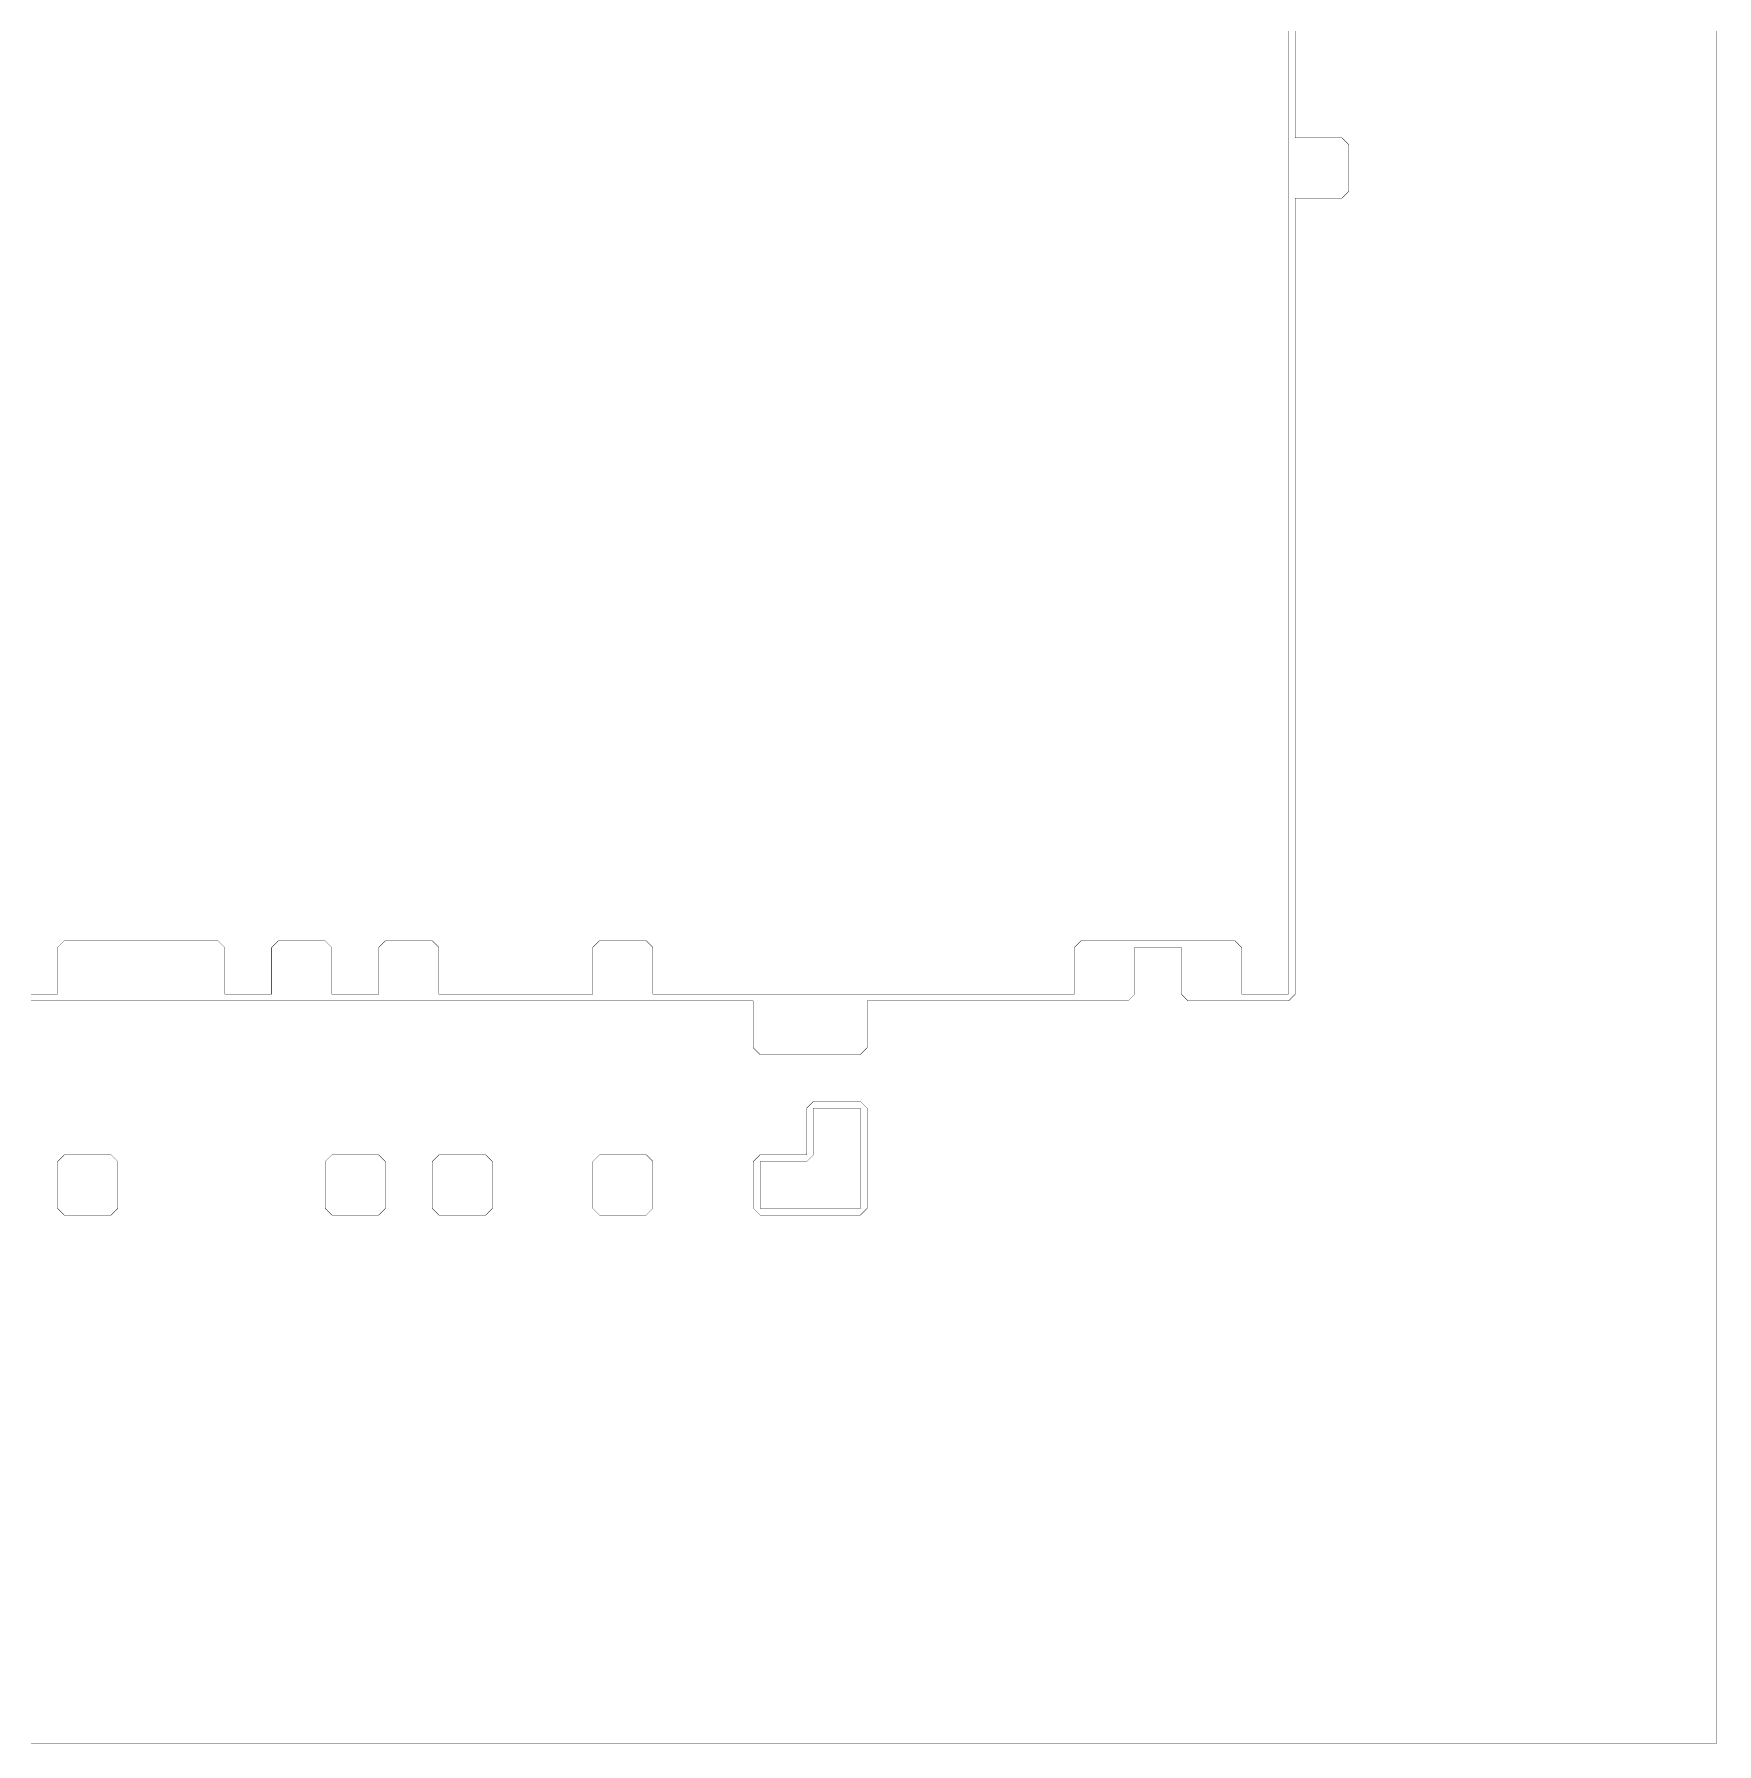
# Model space of a CAD drawing. Header units: metres. Extents: x 0 to 4990, y -4990 to 0.
# Drawn here: x 2534 to 4990, y -4990 to -2495 of the extents above; entities that cross this region are included whole.
import ezdxf

# ---------------------------------------------------------------- set-up
doc = ezdxf.new("R2010")
doc.units = ezdxf.units.M
doc.layers.add('conductor', color=1, linetype='Continuous')
doc.layers.add('substrate', color=5, linetype='Continuous')

msp = doc.modelspace()

# ---------------------------------------------------------------- linework, layer by layer
at = {"layer": 'conductor', "const_width": 0.5}
msp.add_lwpolyline([(2529.296875, -3896.484375), (2539.0625, -3896.484375), (2548.828125, -3896.484375), (2558.59375, -3896.484375), (2568.359375, -3896.484375), (2568.359375, -3886.71875), (2568.359375, -3876.953125), (2568.359375, -3867.1875), (2568.359375, -3857.421875), (2568.359375, -3847.65625), (2568.359375, -3837.890625), (2568.359375, -3828.125), (2578.125, -3818.359375), (2587.890625, -3818.359375), (2597.65625, -3818.359375), (2607.421875, -3818.359375), (2617.1875, -3818.359375), (2626.953125, -3818.359375), (2636.71875, -3818.359375), (2646.484375, -3818.359375), (2656.25, -3818.359375), (2666.015625, -3818.359375), (2675.78125, -3818.359375), (2685.546875, -3818.359375), (2695.3125, -3818.359375), (2705.078125, -3818.359375), (2714.84375, -3818.359375), (2724.609375, -3818.359375), (2734.375, -3818.359375), (2744.140625, -3818.359375), (2753.90625, -3818.359375), (2763.671875, -3818.359375), (2773.4375, -3818.359375), (2783.203125, -3818.359375), (2792.96875, -3818.359375), (2802.734375, -3818.359375), (2812.5, -3828.125), (2812.5, -3837.890625), (2812.5, -3847.65625), (2812.5, -3857.421875), (2812.5, -3867.1875), (2812.5, -3876.953125), (2812.5, -3886.71875), (2812.5, -3896.484375), (2822.265625, -3896.484375), (2832.03125, -3896.484375), (2841.796875, -3896.484375), (2851.5625, -3896.484375), (2861.328125, -3896.484375), (2871.09375, -3896.484375), (2880.859375, -3896.484375), (2880.859375, -3886.71875), (2880.859375, -3876.953125), (2880.859375, -3867.1875), (2880.859375, -3857.421875), (2880.859375, -3847.65625), (2880.859375, -3837.890625), (2880.859375, -3828.125), (2890.625, -3818.359375), (2900.390625, -3818.359375), (2910.15625, -3818.359375), (2919.921875, -3818.359375), (2929.6875, -3818.359375), (2939.453125, -3818.359375), (2949.21875, -3818.359375), (2958.984375, -3818.359375), (2968.75, -3828.125), (2968.75, -3837.890625), (2968.75, -3847.65625), (2968.75, -3857.421875), (2968.75, -3867.1875), (2968.75, -3876.953125), (2968.75, -3886.71875), (2968.75, -3896.484375), (2978.515625, -3896.484375), (2988.28125, -3896.484375), (2998.046875, -3896.484375), (3007.8125, -3896.484375), (3017.578125, -3896.484375), (3027.34375, -3896.484375), (3037.109375, -3896.484375), (3037.109375, -3886.71875), (3037.109375, -3876.953125), (3037.109375, -3867.1875), (3037.109375, -3857.421875), (3037.109375, -3847.65625), (3037.109375, -3837.890625), (3037.109375, -3828.125), (3046.875, -3818.359375), (3056.640625, -3818.359375), (3066.40625, -3818.359375), (3076.171875, -3818.359375), (3085.9375, -3818.359375), (3095.703125, -3818.359375), (3105.46875, -3818.359375), (3115.234375, -3818.359375), (3125, -3828.125), (3125, -3837.890625), (3125, -3847.65625), (3125, -3857.421875), (3125, -3867.1875), (3125, -3876.953125), (3125, -3886.71875), (3125, -3896.484375), (3134.765625, -3896.484375), (3144.53125, -3896.484375), (3154.296875, -3896.484375), (3164.0625, -3896.484375), (3173.828125, -3896.484375), (3183.59375, -3896.484375), (3193.359375, -3896.484375), (3203.125, -3896.484375), (3212.890625, -3896.484375), (3222.65625, -3896.484375), (3232.421875, -3896.484375), (3242.1875, -3896.484375), (3251.953125, -3896.484375), (3261.71875, -3896.484375), (3271.484375, -3896.484375), (3281.25, -3896.484375), (3291.015625, -3896.484375), (3300.78125, -3896.484375), (3310.546875, -3896.484375), (3320.3125, -3896.484375), (3330.078125, -3896.484375), (3339.84375, -3896.484375), (3349.609375, -3896.484375), (3349.609375, -3886.71875), (3349.609375, -3876.953125), (3349.609375, -3867.1875), (3349.609375, -3857.421875), (3349.609375, -3847.65625), (3349.609375, -3837.890625), (3349.609375, -3828.125), (3359.375, -3818.359375), (3369.140625, -3818.359375), (3378.90625, -3818.359375), (3388.671875, -3818.359375), (3398.4375, -3818.359375), (3408.203125, -3818.359375), (3417.96875, -3818.359375), (3427.734375, -3818.359375), (3437.5, -3828.125), (3437.5, -3837.890625), (3437.5, -3847.65625), (3437.5, -3857.421875), (3437.5, -3867.1875), (3437.5, -3876.953125), (3437.5, -3886.71875), (3437.5, -3896.484375), (3447.265625, -3896.484375), (3457.03125, -3896.484375), (3466.796875, -3896.484375), (3476.5625, -3896.484375), (3486.328125, -3896.484375), (3496.09375, -3896.484375), (3505.859375, -3896.484375), (3515.625, -3896.484375), (3525.390625, -3896.484375), (3535.15625, -3896.484375), (3544.921875, -3896.484375), (3554.6875, -3896.484375), (3564.453125, -3896.484375), (3574.21875, -3896.484375), (3583.984375, -3896.484375), (3593.75, -3896.484375), (3603.515625, -3896.484375), (3613.28125, -3896.484375), (3623.046875, -3896.484375), (3632.8125, -3896.484375), (3642.578125, -3896.484375), (3652.34375, -3896.484375), (3662.109375, -3896.484375), (3671.875, -3896.484375), (3681.640625, -3896.484375), (3691.40625, -3896.484375), (3701.171875, -3896.484375), (3710.9375, -3896.484375), (3720.703125, -3896.484375), (3730.46875, -3896.484375), (3740.234375, -3896.484375), (3750, -3896.484375), (3759.765625, -3896.484375), (3769.53125, -3896.484375), (3779.296875, -3896.484375), (3789.0625, -3896.484375), (3798.828125, -3896.484375), (3808.59375, -3896.484375), (3818.359375, -3896.484375), (3828.125, -3896.484375), (3837.890625, -3896.484375), (3847.65625, -3896.484375), (3857.421875, -3896.484375), (3867.1875, -3896.484375), (3876.953125, -3896.484375), (3886.71875, -3896.484375), (3896.484375, -3896.484375), (3906.25, -3896.484375), (3916.015625, -3896.484375), (3925.78125, -3896.484375), (3935.546875, -3896.484375), (3945.3125, -3896.484375), (3955.078125, -3896.484375), (3964.84375, -3896.484375), (3974.609375, -3896.484375), (3984.375, -3896.484375), (3994.140625, -3896.484375), (4003.90625, -3896.484375), (4013.671875, -3896.484375), (4023.4375, -3896.484375), (4033.203125, -3896.484375), (4042.96875, -3896.484375), (4052.734375, -3896.484375), (4052.734375, -3886.71875), (4052.734375, -3876.953125), (4052.734375, -3867.1875), (4052.734375, -3857.421875), (4052.734375, -3847.65625), (4052.734375, -3837.890625), (4052.734375, -3828.125), (4062.5, -3818.359375), (4072.265625, -3818.359375), (4082.03125, -3818.359375), (4091.796875, -3818.359375), (4101.5625, -3818.359375), (4111.328125, -3818.359375), (4121.09375, -3818.359375), (4130.859375, -3818.359375), (4140.625, -3818.359375), (4150.390625, -3818.359375), (4160.15625, -3818.359375), (4169.921875, -3818.359375), (4179.6875, -3818.359375), (4189.453125, -3818.359375), (4199.21875, -3818.359375), (4208.984375, -3818.359375), (4218.75, -3818.359375), (4228.515625, -3818.359375), (4238.28125, -3818.359375), (4248.046875, -3818.359375), (4257.8125, -3818.359375), (4267.578125, -3818.359375), (4277.34375, -3818.359375), (4287.109375, -3818.359375), (4296.875, -3828.125), (4296.875, -3837.890625), (4296.875, -3847.65625), (4296.875, -3857.421875), (4296.875, -3867.1875), (4296.875, -3876.953125), (4296.875, -3886.71875), (4296.875, -3896.484375), (4306.640625, -3896.484375), (4316.40625, -3896.484375), (4326.171875, -3896.484375), (4335.9375, -3896.484375), (4345.703125, -3896.484375), (4355.46875, -3896.484375), (4365.234375, -3896.484375), (4365.234375, -3886.71875), (4365.234375, -3876.953125), (4365.234375, -3867.1875), (4365.234375, -3857.421875), (4365.234375, -3847.65625), (4365.234375, -3837.890625), (4365.234375, -3828.125), (4365.234375, -3818.359375), (4365.234375, -3808.59375), (4365.234375, -3798.828125), (4365.234375, -3789.0625), (4365.234375, -3779.296875), (4365.234375, -3769.53125), (4365.234375, -3759.765625), (4365.234375, -3750), (4365.234375, -3740.234375), (4365.234375, -3730.46875), (4365.234375, -3720.703125), (4365.234375, -3710.9375), (4365.234375, -3701.171875), (4365.234375, -3691.40625), (4365.234375, -3681.640625), (4365.234375, -3671.875), (4365.234375, -3662.109375), (4365.234375, -3652.34375), (4365.234375, -3642.578125), (4365.234375, -3632.8125), (4365.234375, -3623.046875), (4365.234375, -3613.28125), (4365.234375, -3603.515625), (4365.234375, -3593.75), (4365.234375, -3583.984375), (4365.234375, -3574.21875), (4365.234375, -3564.453125), (4365.234375, -3554.6875), (4365.234375, -3544.921875), (4365.234375, -3535.15625), (4365.234375, -3525.390625), (4365.234375, -3515.625), (4365.234375, -3505.859375), (4365.234375, -3496.09375), (4365.234375, -3486.328125), (4365.234375, -3476.5625), (4365.234375, -3466.796875), (4365.234375, -3457.03125), (4365.234375, -3447.265625), (4365.234375, -3437.5), (4365.234375, -3427.734375), (4365.234375, -3417.96875), (4365.234375, -3408.203125), (4365.234375, -3398.4375), (4365.234375, -3388.671875), (4365.234375, -3378.90625), (4365.234375, -3369.140625), (4365.234375, -3359.375), (4365.234375, -3349.609375), (4365.234375, -3339.84375), (4365.234375, -3330.078125), (4365.234375, -3320.3125), (4365.234375, -3310.546875), (4365.234375, -3300.78125), (4365.234375, -3291.015625), (4365.234375, -3281.25), (4365.234375, -3271.484375), (4365.234375, -3261.71875), (4365.234375, -3251.953125), (4365.234375, -3242.1875), (4365.234375, -3232.421875), (4365.234375, -3222.65625), (4365.234375, -3212.890625), (4365.234375, -3203.125), (4365.234375, -3193.359375), (4365.234375, -3183.59375), (4365.234375, -3173.828125), (4365.234375, -3164.0625), (4365.234375, -3154.296875), (4365.234375, -3144.53125), (4365.234375, -3134.765625), (4365.234375, -3125), (4365.234375, -3115.234375), (4365.234375, -3105.46875), (4365.234375, -3095.703125), (4365.234375, -3085.9375), (4365.234375, -3076.171875), (4365.234375, -3066.40625), (4365.234375, -3056.640625), (4365.234375, -3046.875), (4365.234375, -3037.109375), (4365.234375, -3027.34375), (4365.234375, -3017.578125), (4365.234375, -3007.8125), (4365.234375, -2998.046875), (4365.234375, -2988.28125), (4365.234375, -2978.515625), (4365.234375, -2968.75), (4365.234375, -2958.984375), (4365.234375, -2949.21875), (4365.234375, -2939.453125), (4365.234375, -2929.6875), (4365.234375, -2919.921875), (4365.234375, -2910.15625), (4365.234375, -2900.390625), (4365.234375, -2890.625), (4365.234375, -2880.859375), (4365.234375, -2871.09375), (4365.234375, -2861.328125), (4365.234375, -2851.5625), (4365.234375, -2841.796875), (4365.234375, -2832.03125), (4365.234375, -2822.265625), (4365.234375, -2812.5), (4365.234375, -2802.734375), (4365.234375, -2792.96875), (4365.234375, -2783.203125), (4365.234375, -2773.4375), (4365.234375, -2763.671875), (4365.234375, -2753.90625), (4365.234375, -2744.140625), (4365.234375, -2734.375), (4365.234375, -2724.609375), (4365.234375, -2714.84375), (4365.234375, -2705.078125), (4365.234375, -2695.3125), (4365.234375, -2685.546875), (4365.234375, -2675.78125), (4365.234375, -2666.015625), (4365.234375, -2656.25), (4365.234375, -2646.484375), (4365.234375, -2636.71875), (4365.234375, -2626.953125), (4365.234375, -2617.1875), (4365.234375, -2607.421875), (4365.234375, -2597.65625), (4365.234375, -2587.890625), (4365.234375, -2578.125), (4365.234375, -2568.359375), (4365.234375, -2558.59375), (4365.234375, -2548.828125), (4365.234375, -2539.0625), (4365.234375, -2529.296875), (4365.234375, -2519.53125), (4365.234375, -2509.765625), (4365.234375, -2500), (4365.234375, -2490.234375)], dxfattribs=at)
msp.add_lwpolyline([(3671.875, -4062.5), (3671.875, -4072.265625), (3671.875, -4082.03125), (3671.875, -4091.796875), (3671.875, -4101.5625), (3671.875, -4111.328125), (3671.875, -4121.09375), (3671.875, -4130.859375), (3662.109375, -4140.625), (3652.34375, -4140.625), (3642.578125, -4140.625), (3632.8125, -4140.625), (3623.046875, -4140.625), (3613.28125, -4140.625), (3603.515625, -4140.625), (3593.75, -4140.625), (3593.75, -4150.390625), (3593.75, -4160.15625), (3593.75, -4169.921875), (3593.75, -4179.6875), (3593.75, -4189.453125), (3593.75, -4199.21875), (3593.75, -4208.984375), (3603.515625, -4208.984375), (3613.28125, -4208.984375), (3623.046875, -4208.984375), (3632.8125, -4208.984375), (3642.578125, -4208.984375), (3652.34375, -4208.984375), (3662.109375, -4208.984375), (3671.875, -4208.984375), (3681.640625, -4208.984375), (3691.40625, -4208.984375), (3701.171875, -4208.984375), (3710.9375, -4208.984375), (3720.703125, -4208.984375), (3730.46875, -4208.984375), (3740.234375, -4208.984375), (3740.234375, -4199.21875), (3740.234375, -4189.453125), (3740.234375, -4179.6875), (3740.234375, -4169.921875), (3740.234375, -4160.15625), (3740.234375, -4150.390625), (3740.234375, -4140.625), (3740.234375, -4130.859375), (3740.234375, -4121.09375), (3740.234375, -4111.328125), (3740.234375, -4101.5625), (3740.234375, -4091.796875), (3740.234375, -4082.03125), (3740.234375, -4072.265625), (3740.234375, -4062.5), (3730.46875, -4062.5), (3720.703125, -4062.5), (3710.9375, -4062.5), (3701.171875, -4062.5), (3691.40625, -4062.5), (3681.640625, -4062.5)], close=True, dxfattribs=at)
at = {"layer": 'substrate', "const_width": 0.5}
for points in [[(2529.296875, -4990.234375), (2539.0625, -4990.234375), (2548.828125, -4990.234375), (2558.59375, -4990.234375), (2568.359375, -4990.234375), (2578.125, -4990.234375), (2587.890625, -4990.234375), (2597.65625, -4990.234375), (2607.421875, -4990.234375), (2617.1875, -4990.234375), (2626.953125, -4990.234375), (2636.71875, -4990.234375), (2646.484375, -4990.234375), (2656.25, -4990.234375), (2666.015625, -4990.234375), (2675.78125, -4990.234375), (2685.546875, -4990.234375), (2695.3125, -4990.234375), (2705.078125, -4990.234375), (2714.84375, -4990.234375), (2724.609375, -4990.234375), (2734.375, -4990.234375), (2744.140625, -4990.234375), (2753.90625, -4990.234375), (2763.671875, -4990.234375), (2773.4375, -4990.234375), (2783.203125, -4990.234375), (2792.96875, -4990.234375), (2802.734375, -4990.234375), (2812.5, -4990.234375), (2822.265625, -4990.234375), (2832.03125, -4990.234375), (2841.796875, -4990.234375), (2851.5625, -4990.234375), (2861.328125, -4990.234375), (2871.09375, -4990.234375), (2880.859375, -4990.234375), (2890.625, -4990.234375), (2900.390625, -4990.234375), (2910.15625, -4990.234375), (2919.921875, -4990.234375), (2929.6875, -4990.234375), (2939.453125, -4990.234375), (2949.21875, -4990.234375), (2958.984375, -4990.234375), (2968.75, -4990.234375), (2978.515625, -4990.234375), (2988.28125, -4990.234375), (2998.046875, -4990.234375), (3007.8125, -4990.234375), (3017.578125, -4990.234375), (3027.34375, -4990.234375), (3037.109375, -4990.234375), (3046.875, -4990.234375), (3056.640625, -4990.234375), (3066.40625, -4990.234375), (3076.171875, -4990.234375), (3085.9375, -4990.234375), (3095.703125, -4990.234375), (3105.46875, -4990.234375), (3115.234375, -4990.234375), (3125, -4990.234375), (3134.765625, -4990.234375), (3144.53125, -4990.234375), (3154.296875, -4990.234375), (3164.0625, -4990.234375), (3173.828125, -4990.234375), (3183.59375, -4990.234375), (3193.359375, -4990.234375), (3203.125, -4990.234375), (3212.890625, -4990.234375), (3222.65625, -4990.234375), (3232.421875, -4990.234375), (3242.1875, -4990.234375), (3251.953125, -4990.234375), (3261.71875, -4990.234375), (3271.484375, -4990.234375), (3281.25, -4990.234375), (3291.015625, -4990.234375), (3300.78125, -4990.234375), (3310.546875, -4990.234375), (3320.3125, -4990.234375), (3330.078125, -4990.234375), (3339.84375, -4990.234375), (3349.609375, -4990.234375), (3359.375, -4990.234375), (3369.140625, -4990.234375), (3378.90625, -4990.234375), (3388.671875, -4990.234375), (3398.4375, -4990.234375), (3408.203125, -4990.234375), (3417.96875, -4990.234375), (3427.734375, -4990.234375), (3437.5, -4990.234375), (3447.265625, -4990.234375), (3457.03125, -4990.234375), (3466.796875, -4990.234375), (3476.5625, -4990.234375), (3486.328125, -4990.234375), (3496.09375, -4990.234375), (3505.859375, -4990.234375), (3515.625, -4990.234375), (3525.390625, -4990.234375), (3535.15625, -4990.234375), (3544.921875, -4990.234375), (3554.6875, -4990.234375), (3564.453125, -4990.234375), (3574.21875, -4990.234375), (3583.984375, -4990.234375), (3593.75, -4990.234375), (3603.515625, -4990.234375), (3613.28125, -4990.234375), (3623.046875, -4990.234375), (3632.8125, -4990.234375), (3642.578125, -4990.234375), (3652.34375, -4990.234375), (3662.109375, -4990.234375), (3671.875, -4990.234375), (3681.640625, -4990.234375), (3691.40625, -4990.234375), (3701.171875, -4990.234375), (3710.9375, -4990.234375), (3720.703125, -4990.234375), (3730.46875, -4990.234375), (3740.234375, -4990.234375), (3750, -4990.234375), (3759.765625, -4990.234375), (3769.53125, -4990.234375), (3779.296875, -4990.234375), (3789.0625, -4990.234375), (3798.828125, -4990.234375), (3808.59375, -4990.234375), (3818.359375, -4990.234375), (3828.125, -4990.234375), (3837.890625, -4990.234375), (3847.65625, -4990.234375), (3857.421875, -4990.234375), (3867.1875, -4990.234375), (3876.953125, -4990.234375), (3886.71875, -4990.234375), (3896.484375, -4990.234375), (3906.25, -4990.234375), (3916.015625, -4990.234375), (3925.78125, -4990.234375), (3935.546875, -4990.234375), (3945.3125, -4990.234375), (3955.078125, -4990.234375), (3964.84375, -4990.234375), (3974.609375, -4990.234375), (3984.375, -4990.234375), (3994.140625, -4990.234375), (4003.90625, -4990.234375), (4013.671875, -4990.234375), (4023.4375, -4990.234375), (4033.203125, -4990.234375), (4042.96875, -4990.234375), (4052.734375, -4990.234375), (4062.5, -4990.234375), (4072.265625, -4990.234375), (4082.03125, -4990.234375), (4091.796875, -4990.234375), (4101.5625, -4990.234375), (4111.328125, -4990.234375), (4121.09375, -4990.234375), (4130.859375, -4990.234375), (4140.625, -4990.234375), (4150.390625, -4990.234375), (4160.15625, -4990.234375), (4169.921875, -4990.234375), (4179.6875, -4990.234375), (4189.453125, -4990.234375), (4199.21875, -4990.234375), (4208.984375, -4990.234375), (4218.75, -4990.234375), (4228.515625, -4990.234375), (4238.28125, -4990.234375), (4248.046875, -4990.234375), (4257.8125, -4990.234375), (4267.578125, -4990.234375), (4277.34375, -4990.234375), (4287.109375, -4990.234375), (4296.875, -4990.234375), (4306.640625, -4990.234375), (4316.40625, -4990.234375), (4326.171875, -4990.234375), (4335.9375, -4990.234375), (4345.703125, -4990.234375), (4355.46875, -4990.234375), (4365.234375, -4990.234375), (4375, -4990.234375), (4384.765625, -4990.234375), (4394.53125, -4990.234375), (4404.296875, -4990.234375), (4414.0625, -4990.234375), (4423.828125, -4990.234375), (4433.59375, -4990.234375), (4443.359375, -4990.234375), (4453.125, -4990.234375), (4462.890625, -4990.234375), (4472.65625, -4990.234375), (4482.421875, -4990.234375), (4492.1875, -4990.234375), (4501.953125, -4990.234375), (4511.71875, -4990.234375), (4521.484375, -4990.234375), (4531.25, -4990.234375), (4541.015625, -4990.234375), (4550.78125, -4990.234375), (4560.546875, -4990.234375), (4570.3125, -4990.234375), (4580.078125, -4990.234375), (4589.84375, -4990.234375), (4599.609375, -4990.234375), (4609.375, -4990.234375), (4619.140625, -4990.234375), (4628.90625, -4990.234375), (4638.671875, -4990.234375), (4648.4375, -4990.234375), (4658.203125, -4990.234375), (4667.96875, -4990.234375), (4677.734375, -4990.234375), (4687.5, -4990.234375), (4697.265625, -4990.234375), (4707.03125, -4990.234375), (4716.796875, -4990.234375), (4726.5625, -4990.234375), (4736.328125, -4990.234375), (4746.09375, -4990.234375), (4755.859375, -4990.234375), (4765.625, -4990.234375), (4775.390625, -4990.234375), (4785.15625, -4990.234375), (4794.921875, -4990.234375), (4804.6875, -4990.234375), (4814.453125, -4990.234375), (4824.21875, -4990.234375), (4833.984375, -4990.234375), (4843.75, -4990.234375), (4853.515625, -4990.234375), (4863.28125, -4990.234375), (4873.046875, -4990.234375), (4882.8125, -4990.234375), (4892.578125, -4990.234375), (4902.34375, -4990.234375), (4912.109375, -4990.234375), (4921.875, -4990.234375), (4931.640625, -4990.234375), (4941.40625, -4990.234375), (4951.171875, -4990.234375), (4960.9375, -4990.234375), (4970.703125, -4990.234375), (4980.46875, -4990.234375), (4990.234375, -4990.234375), (4990.234375, -4980.46875), (4990.234375, -4970.703125), (4990.234375, -4960.9375), (4990.234375, -4951.171875), (4990.234375, -4941.40625), (4990.234375, -4931.640625), (4990.234375, -4921.875), (4990.234375, -4912.109375), (4990.234375, -4902.34375), (4990.234375, -4892.578125), (4990.234375, -4882.8125), (4990.234375, -4873.046875), (4990.234375, -4863.28125), (4990.234375, -4853.515625), (4990.234375, -4843.75), (4990.234375, -4833.984375), (4990.234375, -4824.21875), (4990.234375, -4814.453125), (4990.234375, -4804.6875), (4990.234375, -4794.921875), (4990.234375, -4785.15625), (4990.234375, -4775.390625), (4990.234375, -4765.625), (4990.234375, -4755.859375), (4990.234375, -4746.09375), (4990.234375, -4736.328125), (4990.234375, -4726.5625), (4990.234375, -4716.796875), (4990.234375, -4707.03125), (4990.234375, -4697.265625), (4990.234375, -4687.5), (4990.234375, -4677.734375), (4990.234375, -4667.96875), (4990.234375, -4658.203125), (4990.234375, -4648.4375), (4990.234375, -4638.671875), (4990.234375, -4628.90625), (4990.234375, -4619.140625), (4990.234375, -4609.375), (4990.234375, -4599.609375), (4990.234375, -4589.84375), (4990.234375, -4580.078125), (4990.234375, -4570.3125), (4990.234375, -4560.546875), (4990.234375, -4550.78125), (4990.234375, -4541.015625), (4990.234375, -4531.25), (4990.234375, -4521.484375), (4990.234375, -4511.71875), (4990.234375, -4501.953125), (4990.234375, -4492.1875), (4990.234375, -4482.421875), (4990.234375, -4472.65625), (4990.234375, -4462.890625), (4990.234375, -4453.125), (4990.234375, -4443.359375), (4990.234375, -4433.59375), (4990.234375, -4423.828125), (4990.234375, -4414.0625), (4990.234375, -4404.296875), (4990.234375, -4394.53125), (4990.234375, -4384.765625), (4990.234375, -4375), (4990.234375, -4365.234375), (4990.234375, -4355.46875), (4990.234375, -4345.703125), (4990.234375, -4335.9375), (4990.234375, -4326.171875), (4990.234375, -4316.40625), (4990.234375, -4306.640625), (4990.234375, -4296.875), (4990.234375, -4287.109375), (4990.234375, -4277.34375), (4990.234375, -4267.578125), (4990.234375, -4257.8125), (4990.234375, -4248.046875), (4990.234375, -4238.28125), (4990.234375, -4228.515625), (4990.234375, -4218.75), (4990.234375, -4208.984375), (4990.234375, -4199.21875), (4990.234375, -4189.453125), (4990.234375, -4179.6875), (4990.234375, -4169.921875), (4990.234375, -4160.15625), (4990.234375, -4150.390625), (4990.234375, -4140.625), (4990.234375, -4130.859375), (4990.234375, -4121.09375), (4990.234375, -4111.328125), (4990.234375, -4101.5625), (4990.234375, -4091.796875), (4990.234375, -4082.03125), (4990.234375, -4072.265625), (4990.234375, -4062.5), (4990.234375, -4052.734375), (4990.234375, -4042.96875), (4990.234375, -4033.203125), (4990.234375, -4023.4375), (4990.234375, -4013.671875), (4990.234375, -4003.90625), (4990.234375, -3994.140625), (4990.234375, -3984.375), (4990.234375, -3974.609375), (4990.234375, -3964.84375), (4990.234375, -3955.078125), (4990.234375, -3945.3125), (4990.234375, -3935.546875), (4990.234375, -3925.78125), (4990.234375, -3916.015625), (4990.234375, -3906.25), (4990.234375, -3896.484375), (4990.234375, -3886.71875), (4990.234375, -3876.953125), (4990.234375, -3867.1875), (4990.234375, -3857.421875), (4990.234375, -3847.65625), (4990.234375, -3837.890625), (4990.234375, -3828.125), (4990.234375, -3818.359375), (4990.234375, -3808.59375), (4990.234375, -3798.828125), (4990.234375, -3789.0625), (4990.234375, -3779.296875), (4990.234375, -3769.53125), (4990.234375, -3759.765625), (4990.234375, -3750), (4990.234375, -3740.234375), (4990.234375, -3730.46875), (4990.234375, -3720.703125), (4990.234375, -3710.9375), (4990.234375, -3701.171875), (4990.234375, -3691.40625), (4990.234375, -3681.640625), (4990.234375, -3671.875), (4990.234375, -3662.109375), (4990.234375, -3652.34375), (4990.234375, -3642.578125), (4990.234375, -3632.8125), (4990.234375, -3623.046875), (4990.234375, -3613.28125), (4990.234375, -3603.515625), (4990.234375, -3593.75), (4990.234375, -3583.984375), (4990.234375, -3574.21875), (4990.234375, -3564.453125), (4990.234375, -3554.6875), (4990.234375, -3544.921875), (4990.234375, -3535.15625), (4990.234375, -3525.390625), (4990.234375, -3515.625), (4990.234375, -3505.859375), (4990.234375, -3496.09375), (4990.234375, -3486.328125), (4990.234375, -3476.5625), (4990.234375, -3466.796875), (4990.234375, -3457.03125), (4990.234375, -3447.265625), (4990.234375, -3437.5), (4990.234375, -3427.734375), (4990.234375, -3417.96875), (4990.234375, -3408.203125), (4990.234375, -3398.4375), (4990.234375, -3388.671875), (4990.234375, -3378.90625), (4990.234375, -3369.140625), (4990.234375, -3359.375), (4990.234375, -3349.609375), (4990.234375, -3339.84375), (4990.234375, -3330.078125), (4990.234375, -3320.3125), (4990.234375, -3310.546875), (4990.234375, -3300.78125), (4990.234375, -3291.015625), (4990.234375, -3281.25), (4990.234375, -3271.484375), (4990.234375, -3261.71875), (4990.234375, -3251.953125), (4990.234375, -3242.1875), (4990.234375, -3232.421875), (4990.234375, -3222.65625), (4990.234375, -3212.890625), (4990.234375, -3203.125), (4990.234375, -3193.359375), (4990.234375, -3183.59375), (4990.234375, -3173.828125), (4990.234375, -3164.0625), (4990.234375, -3154.296875), (4990.234375, -3144.53125), (4990.234375, -3134.765625), (4990.234375, -3125), (4990.234375, -3115.234375), (4990.234375, -3105.46875), (4990.234375, -3095.703125), (4990.234375, -3085.9375), (4990.234375, -3076.171875), (4990.234375, -3066.40625), (4990.234375, -3056.640625), (4990.234375, -3046.875), (4990.234375, -3037.109375), (4990.234375, -3027.34375), (4990.234375, -3017.578125), (4990.234375, -3007.8125), (4990.234375, -2998.046875), (4990.234375, -2988.28125), (4990.234375, -2978.515625), (4990.234375, -2968.75), (4990.234375, -2958.984375), (4990.234375, -2949.21875), (4990.234375, -2939.453125), (4990.234375, -2929.6875), (4990.234375, -2919.921875), (4990.234375, -2910.15625), (4990.234375, -2900.390625), (4990.234375, -2890.625), (4990.234375, -2880.859375), (4990.234375, -2871.09375), (4990.234375, -2861.328125), (4990.234375, -2851.5625), (4990.234375, -2841.796875), (4990.234375, -2832.03125), (4990.234375, -2822.265625), (4990.234375, -2812.5), (4990.234375, -2802.734375), (4990.234375, -2792.96875), (4990.234375, -2783.203125), (4990.234375, -2773.4375), (4990.234375, -2763.671875), (4990.234375, -2753.90625), (4990.234375, -2744.140625), (4990.234375, -2734.375), (4990.234375, -2724.609375), (4990.234375, -2714.84375), (4990.234375, -2705.078125), (4990.234375, -2695.3125), (4990.234375, -2685.546875), (4990.234375, -2675.78125), (4990.234375, -2666.015625), (4990.234375, -2656.25), (4990.234375, -2646.484375), (4990.234375, -2636.71875), (4990.234375, -2626.953125), (4990.234375, -2617.1875), (4990.234375, -2607.421875), (4990.234375, -2597.65625), (4990.234375, -2587.890625), (4990.234375, -2578.125), (4990.234375, -2568.359375), (4990.234375, -2558.59375), (4990.234375, -2548.828125), (4990.234375, -2539.0625), (4990.234375, -2529.296875), (4990.234375, -2519.53125), (4990.234375, -2509.765625), (4990.234375, -2500), (4990.234375, -2490.234375)], [(4375, -2490.234375), (4375, -2500), (4375, -2509.765625), (4375, -2519.53125), (4375, -2529.296875), (4375, -2539.0625), (4375, -2548.828125), (4375, -2558.59375), (4375, -2568.359375), (4375, -2578.125), (4375, -2587.890625), (4375, -2597.65625), (4375, -2607.421875), (4375, -2617.1875), (4375, -2626.953125), (4375, -2636.71875), (4375, -2646.484375), (4384.765625, -2646.484375), (4394.53125, -2646.484375), (4404.296875, -2646.484375), (4414.0625, -2646.484375), (4423.828125, -2646.484375), (4433.59375, -2646.484375), (4443.359375, -2646.484375), (4453.125, -2656.25), (4453.125, -2666.015625), (4453.125, -2675.78125), (4453.125, -2685.546875), (4453.125, -2695.3125), (4453.125, -2705.078125), (4453.125, -2714.84375), (4453.125, -2724.609375), (4443.359375, -2734.375), (4433.59375, -2734.375), (4423.828125, -2734.375), (4414.0625, -2734.375), (4404.296875, -2734.375), (4394.53125, -2734.375), (4384.765625, -2734.375), (4375, -2734.375), (4375, -2744.140625), (4375, -2753.90625), (4375, -2763.671875), (4375, -2773.4375), (4375, -2783.203125), (4375, -2792.96875), (4375, -2802.734375), (4375, -2812.5), (4375, -2822.265625), (4375, -2832.03125), (4375, -2841.796875), (4375, -2851.5625), (4375, -2861.328125), (4375, -2871.09375), (4375, -2880.859375), (4375, -2890.625), (4375, -2900.390625), (4375, -2910.15625), (4375, -2919.921875), (4375, -2929.6875), (4375, -2939.453125), (4375, -2949.21875), (4375, -2958.984375), (4375, -2968.75), (4375, -2978.515625), (4375, -2988.28125), (4375, -2998.046875), (4375, -3007.8125), (4375, -3017.578125), (4375, -3027.34375), (4375, -3037.109375), (4375, -3046.875), (4375, -3056.640625), (4375, -3066.40625), (4375, -3076.171875), (4375, -3085.9375), (4375, -3095.703125), (4375, -3105.46875), (4375, -3115.234375), (4375, -3125), (4375, -3134.765625), (4375, -3144.53125), (4375, -3154.296875), (4375, -3164.0625), (4375, -3173.828125), (4375, -3183.59375), (4375, -3193.359375), (4375, -3203.125), (4375, -3212.890625), (4375, -3222.65625), (4375, -3232.421875), (4375, -3242.1875), (4375, -3251.953125), (4375, -3261.71875), (4375, -3271.484375), (4375, -3281.25), (4375, -3291.015625), (4375, -3300.78125), (4375, -3310.546875), (4375, -3320.3125), (4375, -3330.078125), (4375, -3339.84375), (4375, -3349.609375), (4375, -3359.375), (4375, -3369.140625), (4375, -3378.90625), (4375, -3388.671875), (4375, -3398.4375), (4375, -3408.203125), (4375, -3417.96875), (4375, -3427.734375), (4375, -3437.5), (4375, -3447.265625), (4375, -3457.03125), (4375, -3466.796875), (4375, -3476.5625), (4375, -3486.328125), (4375, -3496.09375), (4375, -3505.859375), (4375, -3515.625), (4375, -3525.390625), (4375, -3535.15625), (4375, -3544.921875), (4375, -3554.6875), (4375, -3564.453125), (4375, -3574.21875), (4375, -3583.984375), (4375, -3593.75), (4375, -3603.515625), (4375, -3613.28125), (4375, -3623.046875), (4375, -3632.8125), (4375, -3642.578125), (4375, -3652.34375), (4375, -3662.109375), (4375, -3671.875), (4375, -3681.640625), (4375, -3691.40625), (4375, -3701.171875), (4375, -3710.9375), (4375, -3720.703125), (4375, -3730.46875), (4375, -3740.234375), (4375, -3750), (4375, -3759.765625), (4375, -3769.53125), (4375, -3779.296875), (4375, -3789.0625), (4375, -3798.828125), (4375, -3808.59375), (4375, -3818.359375), (4375, -3828.125), (4375, -3837.890625), (4375, -3847.65625), (4375, -3857.421875), (4375, -3867.1875), (4375, -3876.953125), (4375, -3886.71875), (4375, -3896.484375), (4365.234375, -3906.25), (4355.46875, -3906.25), (4345.703125, -3906.25), (4335.9375, -3906.25), (4326.171875, -3906.25), (4316.40625, -3906.25), (4306.640625, -3906.25), (4296.875, -3906.25), (4287.109375, -3906.25), (4277.34375, -3906.25), (4267.578125, -3906.25), (4257.8125, -3906.25), (4248.046875, -3906.25), (4238.28125, -3906.25), (4228.515625, -3906.25), (4218.75, -3906.25), (4208.984375, -3896.484375), (4208.984375, -3886.71875), (4208.984375, -3876.953125), (4208.984375, -3867.1875), (4208.984375, -3857.421875), (4208.984375, -3847.65625), (4208.984375, -3837.890625), (4208.984375, -3828.125), (4199.21875, -3828.125), (4189.453125, -3828.125), (4179.6875, -3828.125), (4169.921875, -3828.125), (4160.15625, -3828.125), (4150.390625, -3828.125), (4140.625, -3828.125), (4140.625, -3837.890625), (4140.625, -3847.65625), (4140.625, -3857.421875), (4140.625, -3867.1875), (4140.625, -3876.953125), (4140.625, -3886.71875), (4140.625, -3896.484375), (4130.859375, -3906.25), (4121.09375, -3906.25), (4111.328125, -3906.25), (4101.5625, -3906.25), (4091.796875, -3906.25), (4082.03125, -3906.25), (4072.265625, -3906.25), (4062.5, -3906.25), (4052.734375, -3906.25), (4042.96875, -3906.25), (4033.203125, -3906.25), (4023.4375, -3906.25), (4013.671875, -3906.25), (4003.90625, -3906.25), (3994.140625, -3906.25), (3984.375, -3906.25), (3974.609375, -3906.25), (3964.84375, -3906.25), (3955.078125, -3906.25), (3945.3125, -3906.25), (3935.546875, -3906.25), (3925.78125, -3906.25), (3916.015625, -3906.25), (3906.25, -3906.25), (3896.484375, -3906.25), (3886.71875, -3906.25), (3876.953125, -3906.25), (3867.1875, -3906.25), (3857.421875, -3906.25), (3847.65625, -3906.25), (3837.890625, -3906.25), (3828.125, -3906.25), (3818.359375, -3906.25), (3808.59375, -3906.25), (3798.828125, -3906.25), (3789.0625, -3906.25), (3779.296875, -3906.25), (3769.53125, -3906.25), (3759.765625, -3906.25), (3750, -3906.25), (3750, -3916.015625), (3750, -3925.78125), (3750, -3935.546875), (3750, -3945.3125), (3750, -3955.078125), (3750, -3964.84375), (3750, -3974.609375), (3740.234375, -3984.375), (3730.46875, -3984.375), (3720.703125, -3984.375), (3710.9375, -3984.375), (3701.171875, -3984.375), (3691.40625, -3984.375), (3681.640625, -3984.375), (3671.875, -3984.375), (3662.109375, -3984.375), (3652.34375, -3984.375), (3642.578125, -3984.375), (3632.8125, -3984.375), (3623.046875, -3984.375), (3613.28125, -3984.375), (3603.515625, -3984.375), (3593.75, -3984.375), (3583.984375, -3974.609375), (3583.984375, -3964.84375), (3583.984375, -3955.078125), (3583.984375, -3945.3125), (3583.984375, -3935.546875), (3583.984375, -3925.78125), (3583.984375, -3916.015625), (3583.984375, -3906.25), (3574.21875, -3906.25), (3564.453125, -3906.25), (3554.6875, -3906.25), (3544.921875, -3906.25), (3535.15625, -3906.25), (3525.390625, -3906.25), (3515.625, -3906.25), (3505.859375, -3906.25), (3496.09375, -3906.25), (3486.328125, -3906.25), (3476.5625, -3906.25), (3466.796875, -3906.25), (3457.03125, -3906.25), (3447.265625, -3906.25), (3437.5, -3906.25), (3427.734375, -3906.25), (3417.96875, -3906.25), (3408.203125, -3906.25), (3398.4375, -3906.25), (3388.671875, -3906.25), (3378.90625, -3906.25), (3369.140625, -3906.25), (3359.375, -3906.25), (3349.609375, -3906.25), (3339.84375, -3906.25), (3330.078125, -3906.25), (3320.3125, -3906.25), (3310.546875, -3906.25), (3300.78125, -3906.25), (3291.015625, -3906.25), (3281.25, -3906.25), (3271.484375, -3906.25), (3261.71875, -3906.25), (3251.953125, -3906.25), (3242.1875, -3906.25), (3232.421875, -3906.25), (3222.65625, -3906.25), (3212.890625, -3906.25), (3203.125, -3906.25), (3193.359375, -3906.25), (3183.59375, -3906.25), (3173.828125, -3906.25), (3164.0625, -3906.25), (3154.296875, -3906.25), (3144.53125, -3906.25), (3134.765625, -3906.25), (3125, -3906.25), (3115.234375, -3906.25), (3105.46875, -3906.25), (3095.703125, -3906.25), (3085.9375, -3906.25), (3076.171875, -3906.25), (3066.40625, -3906.25), (3056.640625, -3906.25), (3046.875, -3906.25), (3037.109375, -3906.25), (3027.34375, -3906.25), (3017.578125, -3906.25), (3007.8125, -3906.25), (2998.046875, -3906.25), (2988.28125, -3906.25), (2978.515625, -3906.25), (2968.75, -3906.25), (2958.984375, -3906.25), (2949.21875, -3906.25), (2939.453125, -3906.25), (2929.6875, -3906.25), (2919.921875, -3906.25), (2910.15625, -3906.25), (2900.390625, -3906.25), (2890.625, -3906.25), (2880.859375, -3906.25), (2871.09375, -3906.25), (2861.328125, -3906.25), (2851.5625, -3906.25), (2841.796875, -3906.25), (2832.03125, -3906.25), (2822.265625, -3906.25), (2812.5, -3906.25), (2802.734375, -3906.25), (2792.96875, -3906.25), (2783.203125, -3906.25), (2773.4375, -3906.25), (2763.671875, -3906.25), (2753.90625, -3906.25), (2744.140625, -3906.25), (2734.375, -3906.25), (2724.609375, -3906.25), (2714.84375, -3906.25), (2705.078125, -3906.25), (2695.3125, -3906.25), (2685.546875, -3906.25), (2675.78125, -3906.25), (2666.015625, -3906.25), (2656.25, -3906.25), (2646.484375, -3906.25), (2636.71875, -3906.25), (2626.953125, -3906.25), (2617.1875, -3906.25), (2607.421875, -3906.25), (2597.65625, -3906.25), (2587.890625, -3906.25), (2578.125, -3906.25), (2568.359375, -3906.25), (2558.59375, -3906.25), (2548.828125, -3906.25), (2539.0625, -3906.25), (2529.296875, -3906.25)]]:
    msp.add_lwpolyline(points, dxfattribs=at)
for points in [[(3662.109375, -4062.5), (3671.875, -4052.734375), (3681.640625, -4052.734375), (3691.40625, -4052.734375), (3701.171875, -4052.734375), (3710.9375, -4052.734375), (3720.703125, -4052.734375), (3730.46875, -4052.734375), (3740.234375, -4052.734375), (3750, -4062.5), (3750, -4072.265625), (3750, -4082.03125), (3750, -4091.796875), (3750, -4101.5625), (3750, -4111.328125), (3750, -4121.09375), (3750, -4130.859375), (3750, -4140.625), (3750, -4150.390625), (3750, -4160.15625), (3750, -4169.921875), (3750, -4179.6875), (3750, -4189.453125), (3750, -4199.21875), (3750, -4208.984375), (3740.234375, -4218.75), (3730.46875, -4218.75), (3720.703125, -4218.75), (3710.9375, -4218.75), (3701.171875, -4218.75), (3691.40625, -4218.75), (3681.640625, -4218.75), (3671.875, -4218.75), (3662.109375, -4218.75), (3652.34375, -4218.75), (3642.578125, -4218.75), (3632.8125, -4218.75), (3623.046875, -4218.75), (3613.28125, -4218.75), (3603.515625, -4218.75), (3593.75, -4218.75), (3583.984375, -4208.984375), (3583.984375, -4199.21875), (3583.984375, -4189.453125), (3583.984375, -4179.6875), (3583.984375, -4169.921875), (3583.984375, -4160.15625), (3583.984375, -4150.390625), (3583.984375, -4140.625), (3593.75, -4130.859375), (3603.515625, -4130.859375), (3613.28125, -4130.859375), (3623.046875, -4130.859375), (3632.8125, -4130.859375), (3642.578125, -4130.859375), (3652.34375, -4130.859375), (3662.109375, -4130.859375), (3662.109375, -4121.09375), (3662.109375, -4111.328125), (3662.109375, -4101.5625), (3662.109375, -4091.796875), (3662.109375, -4082.03125), (3662.109375, -4072.265625)], [(2568.359375, -4140.625), (2578.125, -4130.859375), (2587.890625, -4130.859375), (2597.65625, -4130.859375), (2607.421875, -4130.859375), (2617.1875, -4130.859375), (2626.953125, -4130.859375), (2636.71875, -4130.859375), (2646.484375, -4130.859375), (2656.25, -4140.625), (2656.25, -4150.390625), (2656.25, -4160.15625), (2656.25, -4169.921875), (2656.25, -4179.6875), (2656.25, -4189.453125), (2656.25, -4199.21875), (2656.25, -4208.984375), (2646.484375, -4218.75), (2636.71875, -4218.75), (2626.953125, -4218.75), (2617.1875, -4218.75), (2607.421875, -4218.75), (2597.65625, -4218.75), (2587.890625, -4218.75), (2578.125, -4218.75), (2568.359375, -4208.984375), (2568.359375, -4199.21875), (2568.359375, -4189.453125), (2568.359375, -4179.6875), (2568.359375, -4169.921875), (2568.359375, -4160.15625), (2568.359375, -4150.390625)], [(2958.984375, -4140.625), (2968.75, -4130.859375), (2978.515625, -4130.859375), (2988.28125, -4130.859375), (2998.046875, -4130.859375), (3007.8125, -4130.859375), (3017.578125, -4130.859375), (3027.34375, -4130.859375), (3037.109375, -4130.859375), (3046.875, -4140.625), (3046.875, -4150.390625), (3046.875, -4160.15625), (3046.875, -4169.921875), (3046.875, -4179.6875), (3046.875, -4189.453125), (3046.875, -4199.21875), (3046.875, -4208.984375), (3037.109375, -4218.75), (3027.34375, -4218.75), (3017.578125, -4218.75), (3007.8125, -4218.75), (2998.046875, -4218.75), (2988.28125, -4218.75), (2978.515625, -4218.75), (2968.75, -4218.75), (2958.984375, -4208.984375), (2958.984375, -4199.21875), (2958.984375, -4189.453125), (2958.984375, -4179.6875), (2958.984375, -4169.921875), (2958.984375, -4160.15625), (2958.984375, -4150.390625)], [(3115.234375, -4140.625), (3125, -4130.859375), (3134.765625, -4130.859375), (3144.53125, -4130.859375), (3154.296875, -4130.859375), (3164.0625, -4130.859375), (3173.828125, -4130.859375), (3183.59375, -4130.859375), (3193.359375, -4130.859375), (3203.125, -4140.625), (3203.125, -4150.390625), (3203.125, -4160.15625), (3203.125, -4169.921875), (3203.125, -4179.6875), (3203.125, -4189.453125), (3203.125, -4199.21875), (3203.125, -4208.984375), (3193.359375, -4218.75), (3183.59375, -4218.75), (3173.828125, -4218.75), (3164.0625, -4218.75), (3154.296875, -4218.75), (3144.53125, -4218.75), (3134.765625, -4218.75), (3125, -4218.75), (3115.234375, -4208.984375), (3115.234375, -4199.21875), (3115.234375, -4189.453125), (3115.234375, -4179.6875), (3115.234375, -4169.921875), (3115.234375, -4160.15625), (3115.234375, -4150.390625)], [(3349.609375, -4140.625), (3359.375, -4130.859375), (3369.140625, -4130.859375), (3378.90625, -4130.859375), (3388.671875, -4130.859375), (3398.4375, -4130.859375), (3408.203125, -4130.859375), (3417.96875, -4130.859375), (3427.734375, -4130.859375), (3437.5, -4140.625), (3437.5, -4150.390625), (3437.5, -4160.15625), (3437.5, -4169.921875), (3437.5, -4179.6875), (3437.5, -4189.453125), (3437.5, -4199.21875), (3437.5, -4208.984375), (3427.734375, -4218.75), (3417.96875, -4218.75), (3408.203125, -4218.75), (3398.4375, -4218.75), (3388.671875, -4218.75), (3378.90625, -4218.75), (3369.140625, -4218.75), (3359.375, -4218.75), (3349.609375, -4208.984375), (3349.609375, -4199.21875), (3349.609375, -4189.453125), (3349.609375, -4179.6875), (3349.609375, -4169.921875), (3349.609375, -4160.15625), (3349.609375, -4150.390625)]]:
    msp.add_lwpolyline(points, close=True, dxfattribs=at)

doc.saveas('drawing.dxf')
